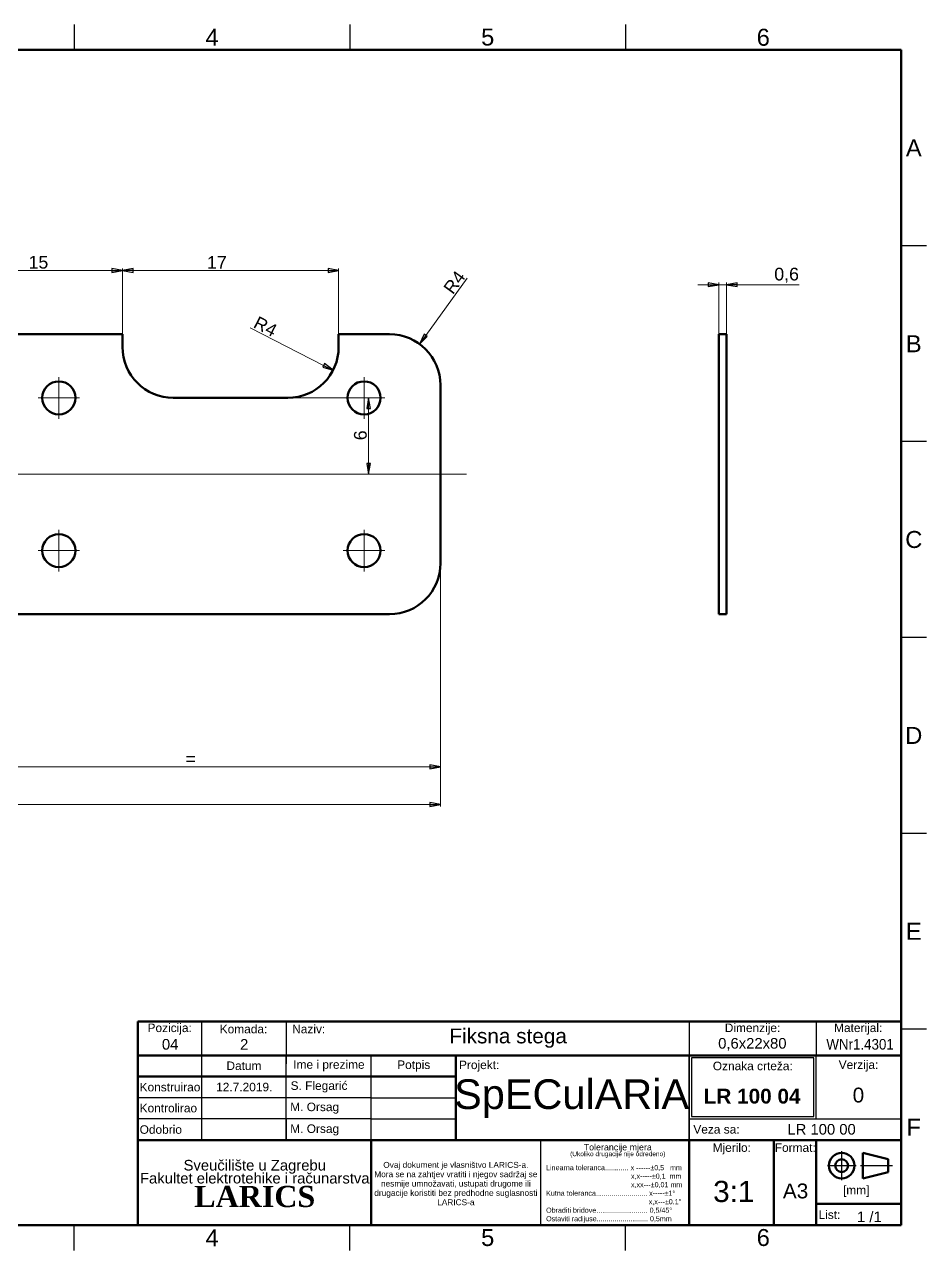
# Model space of a CAD drawing. Header units: millimetres. Extents: x 0 to 139, y 1 to 98.
# Drawn here: x 67.7 to 138.7, y 1.3 to 97.7 of the extents above; entities that cross this region are included whole.
import ezdxf
from ezdxf.enums import TextEntityAlignment as Align

# ---------------------------------------------------------------- set-up
doc = ezdxf.new("R2010")
doc.units = ezdxf.units.MM
doc.header["$LTSCALE"] = 0.333333
doc.linetypes.add('CHAIN', pattern=[0.3543, 0.2362, -0.0295, 0.0591, -0.0295])
for name, color, linetype, lineweight in [('Center Mark(INTECO)', 7, 'CHAIN', 18), ('Centerline(INTECO)', 7, 'CHAIN', 18), ('Dimensions(INTECO)', 7, 'Continuous', 25), ('Sketch Geometry(INTECO)', 7, 'Continuous', 50), ('Symbols(INTECO)', 7, 'Continuous', 18)]:
    doc.layers.add(name, color=color, linetype=linetype, lineweight=lineweight)
doc.layers.add('Visible Edges(INTECO)', color=7, linetype='Continuous', lineweight=50, true_color=0x262659)
doc.styles.add('Current-ISO-INTECO', font='arial.ttf')
doc.styles.add('Current-ISO-INTECODimensionsText', font='arial.ttf')
doc.styles.add('Text Style101', font='arial.ttf')
doc.styles.add('Text Style102', font='arialbd.ttf')
doc.styles.add('Text Style108', font='arial.ttf', dxfattribs={"width": 0.9})
doc.styles.add('Text Style40', font='arial.ttf')
doc.styles.add('Text Style77', font='arial.ttf')
doc.styles.add('Text Style81', font='arial.ttf')
doc.dimstyles.new('ISO - INTECO', dxfattribs={"dimscale": 0.333333, "dimtxt": 3, "dimasz": 2.5, "dimexe": 0.5, "dimexo": 0, "dimgap": 0.4, "dimtad": 1, "dimrnd": 1e-08, "dimzin": 0, "dimtxsty": 'Current-ISO-INTECODimensionsText', "dimblk": 'Filled-3', "dimcen": 0.09, "dimdle": 7, "dimclrd": 7, "dimclre": 7, "dimclrt": 7, "dimadec": 1, "dimazin": 0, "dimtfac": 0.666667, "dimtmove": 0, "dimatfit": 3, "dimfxl": 1, "dimtolj": 1, "dimlwd": 15, "dimlwe": 15, "dimarcsym": 0})

# ---------------------------------------------------------------- blocks, each defined once
blk = doc.blocks.new('Borders INTECO Okvir')
at = {"layer": 'Sketch Geometry(INTECO)', "lineweight": 25}
for p, q in [((215, 293), (215, 287)), ((280, 293), (280, 287)), ((345, 293), (345, 287)), ((416, 240.83), (410, 240.83)), ((416, 194.67), (410, 194.67)), ((416, 148.5), (410, 148.5)), ((416, 102.33), (410, 102.33)), ((416, 56.17), (410, 56.17)), ((215, 4), (215, 10)), ((280, 4), (280, 10)), ((345, 4), (345, 10))]:
    blk.add_line(p, q, dxfattribs=at)
at = {"layer": 'Sketch Geometry(INTECO)'}
for p, q in [((410, 287), (20, 287)), ((410, 10), (410, 287)), ((20, 10), (410, 10))]:
    blk.add_line(p, q, dxfattribs=at)
at = {"layer": 'Symbols(INTECO)', "color": 7, "char_height": 4, "style": 'Current-ISO-INTECO'}
for s, insert, attachment_point in [('\\fArial|b0|i0;\\H4.0000;4', (247.5, 292), 2), ('\\fArial|b0|i0;\\H4.0000;5', (312.5, 292.05), 2), ('\\fArial|b0|i0;\\H4.0000;6', (377.5, 292), 2), ('\\fArial|b0|i0;\\H4.0000;A', (413, 263.92), 5), ('\\fArial|b0|i0;\\H4.0000;B', (413, 217.75), 5), ('\\fArial|b0|i0;\\H4.0000;C', (413, 171.58), 5), ('\\fArial|b0|i0;\\H4.0000;D', (413, 125.42), 5), ('\\fArial|b0|i0;\\H4.0000;E', (413, 79.25), 5), ('\\fArial|b0|i0;\\H4.0000;F', (413, 33.08), 5), ('\\fArial|b0|i0;\\H4.0000;4', (247.5, 5), 8), ('\\fArial|b0|i0;\\H4.0000;5', (312.5, 5), 8), ('\\fArial|b0|i0;\\H4.0000;6', (377.5, 5), 8)]:
    blk.add_mtext(s, dxfattribs=dict(at, insert=insert, attachment_point=attachment_point))
blk = doc.blocks.new('Filled-3')
at = {"color": 0}
for p, q in [((0, 0), (-1, 0.18)), ((-1, 0.18), (-1, -0.18)), ((-1, 0), (0, 0)), ((-1, -0.18), (0, 0))]:
    blk.add_line(p, q, dxfattribs=at)
at = {"color": 0, "flags": 128}
blk.add_lwpolyline([(-1, -0.18), (0, 0), (-1, 0.18), (-1, -0.18)], dxfattribs=at)
at = {"color": 0}
blk.add_solid([(-1, -0.18), (0, 0), (-1, 0.18), (-1, -0.18)], dxfattribs=at)
blk = doc.blocks.new('*D30')
at = {"layer": 'Defpoints', "color": 0, "linetype": 'Continuous', "transparency": 16777216}
for p in [(88.449, 68.329), (94.808, 68.329), (84.511, 62.329)]:
    blk.add_point(p, dxfattribs=at)
at = {"layer": 'Dimensions(INTECO)', "color": 7, "linetype": 'Continuous', "lineweight": 15, "transparency": 16777216}
for p, q in [((88.449, 68.329), (94.974, 68.329)), ((94.808, 63.162), (94.808, 67.495))]:
    blk.add_line(p, q, dxfattribs=at)
at = {"layer": 'Dimensions(INTECO)', "color": 7, "linetype": 'Continuous', "lineweight": 15, "transparency": 16777216, "xscale": 0.8333333333333333, "yscale": 0.8333333333333333, "zscale": 0.8333333333333333}
for p, rotation in [((94.808, 68.329), 90), ((94.808, 62.329), 270)]:
    blk.add_blockref('Filled-3', p, dxfattribs=dict(at, rotation=rotation))
at = {"layer": 'Dimensions(INTECO)', "color": 7, "linetype": 'Continuous', "lineweight": 18, "transparency": 16777216, "insert": (93.653, 64.999), "char_height": 1, "attachment_point": 1, "rotation": 90, "style": 'Current-ISO-INTECODimensionsText'}
blk.add_mtext('\\A1;6', dxfattribs=at)
blk = doc.blocks.new('*D31')
at = {"layer": 'Defpoints', "color": 0, "linetype": 'Continuous', "transparency": 16777216}
for p in [(75.449, 78.335), (75.449, 73.329), (60.699, 72.716)]:
    blk.add_point(p, dxfattribs=at)
at = {"layer": 'Dimensions(INTECO)', "color": 7, "linetype": 'Continuous', "lineweight": 15, "transparency": 16777216}
for p, q in [((60.699, 72.716), (60.699, 78.502)), ((61.532, 78.335), (74.615, 78.335)), ((75.449, 73.329), (75.449, 78.502))]:
    blk.add_line(p, q, dxfattribs=at)
at = {"layer": 'Dimensions(INTECO)', "color": 7, "linetype": 'Continuous', "lineweight": 15, "transparency": 16777216, "xscale": 0.8333333333333333, "yscale": 0.8333333333333333, "zscale": 0.8333333333333333, "rotation": 180}
blk.add_blockref('Filled-3', (60.699, 78.335), dxfattribs=at)
at = {"layer": 'Dimensions(INTECO)', "color": 7, "linetype": 'Continuous', "lineweight": 15, "transparency": 16777216, "xscale": 0.8333333333333333, "yscale": 0.8333333333333333, "zscale": 0.8333333333333333}
blk.add_blockref('Filled-3', (75.449, 78.335), dxfattribs=at)
at = {"layer": 'Dimensions(INTECO)', "color": 7, "linetype": 'Continuous', "lineweight": 18, "transparency": 16777216, "insert": (68.066, 79.49), "char_height": 1, "attachment_point": 1, "style": 'Current-ISO-INTECODimensionsText'}
blk.add_mtext('\\A1;15', dxfattribs=at)
blk = doc.blocks.new('*D32')
at = {"layer": 'Defpoints', "color": 0, "linetype": 'Continuous', "transparency": 16777216}
for p in [(92.449, 78.335), (75.449, 73.329), (92.449, 73.329)]:
    blk.add_point(p, dxfattribs=at)
at = {"layer": 'Dimensions(INTECO)', "color": 7, "linetype": 'Continuous', "lineweight": 15, "transparency": 16777216}
for p, q in [((75.449, 73.329), (75.449, 78.502)), ((76.282, 78.335), (91.615, 78.335)), ((92.449, 73.329), (92.449, 78.502))]:
    blk.add_line(p, q, dxfattribs=at)
at = {"layer": 'Dimensions(INTECO)', "color": 7, "linetype": 'Continuous', "lineweight": 15, "transparency": 16777216, "xscale": 0.8333333333333333, "yscale": 0.8333333333333333, "zscale": 0.8333333333333333, "rotation": 180}
blk.add_blockref('Filled-3', (75.449, 78.335), dxfattribs=at)
at = {"layer": 'Dimensions(INTECO)', "color": 7, "linetype": 'Continuous', "lineweight": 15, "transparency": 16777216, "xscale": 0.8333333333333333, "yscale": 0.8333333333333333, "zscale": 0.8333333333333333}
blk.add_blockref('Filled-3', (92.449, 78.335), dxfattribs=at)
at = {"layer": 'Dimensions(INTECO)', "color": 7, "linetype": 'Continuous', "lineweight": 18, "transparency": 16777216, "insert": (82.098, 79.473), "char_height": 1, "attachment_point": 1, "style": 'Current-ISO-INTECODimensionsText'}
blk.add_mtext('\\A1;17', dxfattribs=at)
blk = doc.blocks.new('*D33')
at = {"layer": 'Defpoints', "color": 0, "linetype": 'Continuous', "transparency": 16777216}
for p in [(88.449, 72.329), (92.009, 70.505)]:
    blk.add_point(p, dxfattribs=at)
at = {"layer": 'Dimensions(INTECO)', "color": 7, "linetype": 'Continuous', "lineweight": 15, "transparency": 16777216}
blk.add_line((85.49, 73.845), (91.267, 70.885), dxfattribs=at)
at = {"layer": 'Dimensions(INTECO)', "color": 7, "linetype": 'Continuous', "lineweight": 15, "transparency": 16777216, "xscale": 0.8333333333333333, "yscale": 0.8333333333333333, "zscale": 0.8333333333333333, "rotation": 332.8697296483557}
blk.add_blockref('Filled-3', (92.009, 70.505), dxfattribs=at)
at = {"layer": 'Dimensions(INTECO)', "color": 7, "linetype": 'Continuous', "lineweight": 18, "transparency": 16777216, "insert": (86.126, 74.792), "char_height": 1, "attachment_point": 1, "rotation": 332.86973, "style": 'Current-ISO-INTECODimensionsText'}
blk.add_mtext('\\A1;R4', dxfattribs=at)
blk = doc.blocks.new('*D35')
at = {"layer": 'Defpoints', "color": 0, "linetype": 'Continuous', "transparency": 16777216}
for p in [(100.449, 55.329), (60.699, 50.999), (100.449, 39.332)]:
    blk.add_point(p, dxfattribs=at)
at = {"layer": 'Dimensions(INTECO)', "color": 7, "linetype": 'Continuous', "lineweight": 15, "transparency": 16777216}
for p, q in [((100.449, 55.329), (100.449, 39.165)), ((60.699, 50.999), (60.699, 39.165)), ((61.532, 39.332), (99.615, 39.332))]:
    blk.add_line(p, q, dxfattribs=at)
at = {"layer": 'Dimensions(INTECO)', "color": 7, "linetype": 'Continuous', "lineweight": 15, "transparency": 16777216, "xscale": 0.8333333333333333, "yscale": 0.8333333333333333, "zscale": 0.8333333333333333, "rotation": 180}
blk.add_blockref('Filled-3', (60.699, 39.332), dxfattribs=at)
at = {"layer": 'Dimensions(INTECO)', "color": 7, "linetype": 'Continuous', "lineweight": 15, "transparency": 16777216, "xscale": 0.8333333333333333, "yscale": 0.8333333333333333, "zscale": 0.8333333333333333}
blk.add_blockref('Filled-3', (100.449, 39.332), dxfattribs=at)
at = {"layer": 'Dimensions(INTECO)', "color": 7, "linetype": 'Continuous', "lineweight": 18, "transparency": 16777216, "insert": (80.011, 40.465), "char_height": 1, "attachment_point": 1, "style": 'Current-ISO-INTECODimensionsText'}
blk.add_mtext('\\A1; \\fArial|b0|i0;\\H1.0000;=', dxfattribs=at)
blk = doc.blocks.new('*D36')
at = {"layer": 'Defpoints', "color": 0, "linetype": 'Continuous', "transparency": 16777216}
for p in [(20.949, 55.329), (100.449, 55.329), (100.449, 36.382)]:
    blk.add_point(p, dxfattribs=at)
at = {"layer": 'Dimensions(INTECO)', "color": 7, "linetype": 'Continuous', "lineweight": 15, "transparency": 16777216}
for p, q in [((20.949, 55.329), (20.949, 36.215)), ((100.449, 55.329), (100.449, 36.215)), ((21.782, 36.382), (99.615, 36.382))]:
    blk.add_line(p, q, dxfattribs=at)
at = {"layer": 'Dimensions(INTECO)', "color": 7, "linetype": 'Continuous', "lineweight": 15, "transparency": 16777216, "xscale": 0.8333333333333333, "yscale": 0.8333333333333333, "zscale": 0.8333333333333333, "rotation": 180}
blk.add_blockref('Filled-3', (20.949, 36.382), dxfattribs=at)
at = {"layer": 'Dimensions(INTECO)', "color": 7, "linetype": 'Continuous', "lineweight": 15, "transparency": 16777216, "xscale": 0.8333333333333333, "yscale": 0.8333333333333333, "zscale": 0.8333333333333333}
blk.add_blockref('Filled-3', (100.449, 36.382), dxfattribs=at)
at = {"layer": 'Dimensions(INTECO)', "color": 7, "linetype": 'Continuous', "lineweight": 18, "transparency": 16777216, "insert": (60.566, 37.536), "char_height": 1, "attachment_point": 1, "style": 'Current-ISO-INTECODimensionsText'}
blk.add_mtext('\\A1;80', dxfattribs=at)
blk = doc.blocks.new('*D37')
at = {"layer": 'Defpoints', "color": 0, "linetype": 'Continuous', "transparency": 16777216}
for p in [(98.804, 72.562), (96.449, 69.329)]:
    blk.add_point(p, dxfattribs=at)
at = {"layer": 'Dimensions(INTECO)', "color": 7, "linetype": 'Continuous', "lineweight": 15, "transparency": 16777216}
blk.add_line((102.563, 77.723), (99.294, 73.236), dxfattribs=at)
at = {"layer": 'Dimensions(INTECO)', "color": 7, "linetype": 'Continuous', "lineweight": 15, "transparency": 16777216, "xscale": 0.8333333333333333, "yscale": 0.8333333333333333, "zscale": 0.8333333333333333, "rotation": 233.9290587716135}
blk.add_blockref('Filled-3', (98.804, 72.562), dxfattribs=at)
at = {"layer": 'Dimensions(INTECO)', "color": 7, "linetype": 'Continuous', "lineweight": 18, "transparency": 16777216, "insert": (100.621, 76.982), "char_height": 1, "attachment_point": 1, "rotation": 53.92906, "style": 'Current-ISO-INTECODimensionsText'}
blk.add_mtext('\\A1;R4', dxfattribs=at)
blk = doc.blocks.new('*D41')
at = {"layer": 'Defpoints', "color": 0, "linetype": 'Continuous', "transparency": 16777216}
for p in [(122.343, 77.222), (122.343, 69.329), (122.943, 69.329)]:
    blk.add_point(p, dxfattribs=at)
at = {"layer": 'Dimensions(INTECO)', "color": 7, "linetype": 'Continuous', "lineweight": 15, "transparency": 16777216}
for p, q in [((121.509, 77.222), (120.676, 77.222)), ((122.343, 69.329), (122.343, 77.388)), ((122.343, 77.222), (122.943, 77.222)), ((122.943, 69.329), (122.943, 77.388)), ((123.776, 77.222), (128.65, 77.222))]:
    blk.add_line(p, q, dxfattribs=at)
at = {"layer": 'Dimensions(INTECO)', "color": 7, "linetype": 'Continuous', "lineweight": 15, "transparency": 16777216, "xscale": 0.8333333333333333, "yscale": 0.8333333333333333, "zscale": 0.8333333333333333}
blk.add_blockref('Filled-3', (122.343, 77.222), dxfattribs=at)
at = {"layer": 'Dimensions(INTECO)', "color": 7, "linetype": 'Continuous', "lineweight": 15, "transparency": 16777216, "xscale": 0.8333333333333333, "yscale": 0.8333333333333333, "zscale": 0.8333333333333333, "rotation": 180}
blk.add_blockref('Filled-3', (122.943, 77.222), dxfattribs=at)
at = {"layer": 'Dimensions(INTECO)', "color": 7, "linetype": 'Continuous', "lineweight": 18, "transparency": 16777216, "insert": (126.697, 78.557), "char_height": 1, "attachment_point": 1, "style": 'Current-ISO-INTECODimensionsText'}
blk.add_mtext('\\A1;0,6', dxfattribs=at)
blk = doc.blocks.new('Title Blocks LARICS Radionicka')
at = {"layer": 'Sketch Geometry(INTECO)'}
for p, q in [((9.74, 57.81), (9.74, 67.81)), ((9.74, 67.81), (24.74, 67.81)), ((24.74, 67.81), (44.74, 67.81)), ((44.74, 67.81), (139.74, 67.81)), ((139.74, 67.81), (169.74, 67.81)), ((169.74, 67.81), (189.74, 67.81)), ((189.74, 67.81), (189.74, 59.81)), ((9.74, 59.81), (9.74, 54.81)), ((24.74, 59.81), (9.74, 59.81)), ((44.74, 59.81), (24.74, 59.81)), ((64.74, 59.81), (44.74, 59.81)), ((64.74, 59.81), (84.74, 59.81)), ((84.74, 39.81), (84.74, 59.81)), ((84.74, 59.81), (139.74, 59.81)), ((139.74, 59.81), (189.74, 59.81)), ((189.74, 59.81), (189.74, 39.81)), ((9.74, 54.81), (9.74, 49.81)), ((24.74, 54.81), (9.74, 54.81)), ((44.74, 54.81), (24.74, 54.81)), ((64.74, 54.81), (44.74, 54.81)), ((64.74, 54.81), (84.74, 54.81)), ((9.74, 49.81), (9.74, 44.81)), ((9.74, 44.81), (9.74, 39.81)), ((84.74, 44.81), (84.74, 39.81)), ((64.74, 39.81), (9.74, 39.81)), ((9.74, 39.81), (9.74, 19.81)), ((64.74, 19.81), (64.74, 39.81)), ((139.74, 39.81), (64.74, 39.81)), ((64.74, 39.81), (64.74, 19.81)), ((139.74, 39.81), (84.74, 39.81)), ((139.74, 19.81), (139.74, 39.81)), ((159.74, 39.81), (139.74, 39.81)), ((139.74, 39.81), (139.74, 19.81)), ((189.74, 39.81), (139.74, 39.81)), ((159.74, 19.81), (159.74, 39.81)), ((169.74, 39.81), (159.74, 39.81)), ((159.74, 39.81), (159.74, 19.81)), ((169.74, 19.81), (169.74, 39.81)), ((189.74, 39.81), (169.74, 39.81)), ((169.74, 39.81), (169.74, 19.81)), ((189.74, 19.81), (189.74, 39.81)), ((180.74, 36.81), (180.74, 30.81)), ((180.74, 36.81), (186.74, 35.31)), ((186.74, 35.31), (186.74, 32.31)), ((180.74, 30.81), (186.74, 32.31)), ((169.74, 24.81), (189.74, 24.81)), ((9.74, 19.81), (64.74, 19.81)), ((64.74, 19.81), (139.74, 19.81)), ((139.74, 19.81), (159.74, 19.81)), ((159.74, 19.81), (169.74, 19.81)), ((169.74, 19.81), (189.74, 19.81))]:
    blk.add_line(p, q, dxfattribs=at)
at = {"layer": 'Sketch Geometry(INTECO)', "lineweight": 25}
for p, q in [((24.74, 67.81), (24.74, 57.8)), ((44.74, 67.81), (44.74, 57.8)), ((139.74, 67.81), (139.74, 59.81)), ((169.74, 67.81), (169.74, 59.81)), ((24.74, 59.81), (24.74, 54.81)), ((44.74, 54.81), (44.74, 59.81)), ((64.74, 54.81), (64.74, 59.81)), ((139.74, 59.81), (139.74, 39.81)), ((139.74, 39.81), (139.74, 59.81)), ((169.14, 59.21), (140.34, 59.21)), ((140.34, 59.21), (140.34, 45.41)), ((169.14, 45.41), (169.14, 59.21)), ((169.74, 44.81), (169.74, 59.81)), ((24.74, 54.81), (24.74, 49.81)), ((44.74, 49.81), (44.74, 54.81)), ((64.74, 49.81), (64.74, 54.81)), ((24.74, 49.81), (9.74, 49.81)), ((24.74, 49.81), (24.74, 44.81)), ((44.74, 49.81), (24.74, 49.81)), ((44.74, 44.81), (44.74, 49.81)), ((64.74, 49.81), (44.74, 49.81)), ((64.74, 44.81), (64.74, 49.81)), ((64.74, 49.81), (84.74, 49.81)), ((24.74, 44.81), (9.74, 44.81)), ((44.74, 44.81), (24.74, 44.81)), ((24.74, 44.81), (24.74, 39.81)), ((44.74, 39.81), (44.74, 44.81)), ((64.74, 44.81), (44.74, 44.81)), ((44.74, 44.81), (44.74, 39.81)), ((64.74, 39.81), (64.74, 44.81)), ((64.74, 44.81), (84.74, 44.81)), ((139.74, 44.81), (189.74, 44.81)), ((140.34, 45.41), (169.14, 45.41)), ((104.74, 19.81), (104.74, 39.81))]:
    blk.add_line(p, q, dxfattribs=at)
at = {"layer": 'Sketch Geometry(INTECO)', "linetype": 'Continuous', "lineweight": 25}
for p, q in [((175.74, 30.4), (175.74, 37.25)), ((172.36, 33.81), (179.15, 33.81)), ((180.18, 33.81), (187.72, 33.81))]:
    blk.add_line(p, q, dxfattribs=at)
at = {"layer": 'Sketch Geometry(INTECO)'}
for radius in [3, 1.5]:
    blk.add_circle((175.74, 33.81), radius, dxfattribs=at)
at = {"layer": 'Symbols(INTECO)', "color": 7, "style": 'Current-ISO-INTECO'}
for s, insert, char_height, width, attachment_point in [('Pozicija:', (17.24, 66), 2.007, 15.1495, 5), ('Komada:', (34.65, 66), 2.007, 19.3631, 5), ('Dimenzije:', (154.71, 66), 2.007, 28.4296, 5), ('Materijal:', (179.63, 66), 2.007, 18.4679, 5), ('Datum', (34.75, 57.35), 2.007, 20.0481, 5), ('Ime i prezime', (54.8, 57.35), 2.0066, 20.0481, 5), ('Potpis', (74.8, 57.3), 2.007, 20.1445, 5), ('Projekt:', (85.48, 57.27), 2.007, 16.0912, 4), ('Oznaka crteža:', (154.77, 57.3), 2.0066, 29.9734, 5), ('Verzija:', (179.71, 57.3), 2.007, 19.8632, 5), ('Konstruirao', (10.15, 52.31), 2.0066, 14.8433, 4), ('Kontrolirao', (10.15, 47.37), 2.0066, 14.8433, 4), ('Odobrio', (10.15, 42.31), 2.007, 14.8433, 4), ('Veza sa:', (140.75, 42.36), 2.007, 16.7091, 4), ('Mjerilo:', (149.81, 39.07), 2.007, 19.68, 2), ('Format:', (164.79, 39.07), 2.007, 9.8587, 2), ('[mm]', (176.05, 29.06), 2.007, 6.2278, 1), ('List:', (170.28, 22.23), 2.007, 5.4215, 4)]:
    blk.add_mtext(s, dxfattribs=dict(at, insert=insert, char_height=char_height, width=width, attachment_point=attachment_point))
at = {"layer": 'Symbols(INTECO)', "color": 7, "insert": (50.03, 66), "char_height": 2.007, "attachment_point": 5, "style": 'Current-ISO-INTECO'}
blk.add_mtext('Naziv:', dxfattribs=at)
at = {"layer": 'Symbols(INTECO)', "color": 7, "style": 'Current-ISO-INTECO'}
for s, insert, char_height, width, attachment_point, line_spacing_factor in [('{\\H0.74753x;Tolerancije mjera\\P\\H0.73333x;(Ukoliko drugacije nije odredeno)\\H1.4403x; }', (122.92, 37.31), 2.0066, 44.5938, 5, 0.706078), ('{\\H1.24589x;Sveučilište u Zagrebu\\PFakultet elektrotehike i računarstva\\H1.40478x; \\H0.71186x;\\P\\fGeorgia|b1|i0|c0|p18;\\H2x;LARICS\\H1.21393x; }', (37.3, 29.57), 2.0066, 69.724, 5, 0.733889), ('\\fArial|b0|i0;\\H1.4000;Ovaj dokument je vlasništvo LARICS-a.\\PMora se na zahtjev vratiti i njegov sadržaj se nesmije umnožavati, ustupati drugome ili drugacije koristiti bez predhodne suglasnosti LARICS-a', (84.73, 29.58), 1.4, 40.0328, 5, 0.944221), ('\\fArial|b0|i0;\\H1.2000;Linearna toleranca............ x ------\\fAIGDT|b0|i0;\\H1.2000;`\\fArial|b0|i0;\\H1.2000;0,5   mm\\P                                           x,x-----\\fAIGDT|b0|i0;\\H1.2000;`\\fArial|b0|i0;\\H1.2000;0,1  mm\\P                                           x,xx---\\fAIGDT|b0|i0;\\H1.2000;`\\fArial|b0|i0;\\H1.2000;0,01 mm\\PKutna toleranca.......................... x-----\\fAIGDT|b0|i0;\\H1.2000;`\\fArial|b0|i0;\\H1.2000;1\\fAIGDT|b0|i0;\\H1.2000;~\\P\\fArial|b0|i0;\\H1.2000;                                                    x,x---\\fAIGDT|b0|i0;\\H1.2000;`\\fArial|b0|i0;\\H1.2000;0.1\\fAIGDT|b0|i0;\\H1.2000;~\\P\\fArial|b0|i0;\\H1.2000;Obraditi bridove.......................... 0,5/45\\fAIGDT|b0|i0;\\H1.2000;~\\P\\fArial|b0|i0;\\H1.2000;Ostaviti radijuse.......................... 0,5mm', (106.02, 27.14), 1.2, 32.6482, 4, 1.0033), ('\\fArial|b0|i0;\\H2.5000;1 /1 ', (182.27, 21.73), 2.5, 16.21, 5, 0.708166)]:
    blk.add_mtext(s, dxfattribs=dict(at, insert=insert, char_height=char_height, width=width, attachment_point=attachment_point, line_spacing_factor=line_spacing_factor))
at = {"layer": 'Symbols(INTECO)', "color": 7}
for tag, p, height, style in [('Pozicija_001', (15.4, 61.17), 2.5, 'Text Style77'), ('Komada_001', (33.84, 61.15), 2.5, 'Text Style77'), ('TITLE_001', (83.2, 62.64), 3.5, 'Text Style40'), ('Gabariti_001', (146.61, 61.4), 2.5, 'Text Style77'), ('CREATION_DATE_001', (28.19, 51.34), 2.01, 'Current-ISO-INTECO'), ('AUTHOR_001', (45.75, 51.67), 2.01, 'Current-ISO-INTECO'), ('PROJECT_001', (84.32, 47.16), 7, 'Text Style101'), ('REVISION_NUMBER_001', (178.33, 48.7), 3.5, 'Text Style40'), ('PART_NUMBER_001', (143.2, 48.44), 3.5, 'Text Style102'), ('CHECKED_BY_001', (45.66, 46.66), 2.01, 'Current-ISO-INTECO'), ('ENG_APPROVED_BY_001', (45.66, 41.52), 2.01, 'Current-ISO-INTECO'), ('Veza_sa_001', (162.94, 41.13), 2.5, 'Text Style77'), ('<Mjerilo>_001', (145.43, 25.23), 5, 'Text Style81'), ('Sheet_Size_001', (161.87, 26.1), 3.5, 'Text Style40')]:
    blk.add_attdef(tag, p, '', height=height, dxfattribs=dict(at, style=style))
at = {"layer": 'Symbols(INTECO)', "color": 7, "style": 'Text Style108', "width": 0.9}
blk.add_attdef('MATERIAL_001', (172.13, 61.17), '', height=2.5, dxfattribs=at)
at = {"layer": 'Symbols(INTECO)', "color": 7, "style": 'Current-ISO-INTECO'}
for tag, p in [('CHECKED_DATE', (34.71, 47.3)), ('ENG_APPROVAL_DATE', (34.77, 42.34))]:
    blk.add_attdef(tag, text='', height=2.01, dxfattribs=at).set_placement(p, align=Align.MIDDLE_CENTER)

msp = doc.modelspace()

# ---------------------------------------------------------------- linework, layer by layer
at = {"layer": 'Center Mark(INTECO)', "linetype": 'Continuous'}
for p, q in [((70.449, 69.962), (70.449, 66.695)), ((94.449, 69.962), (94.449, 66.695)), ((72.082, 68.329), (68.815, 68.329)), ((96.082, 68.329), (92.815, 68.329)), ((70.449, 57.962), (70.449, 54.695)), ((94.449, 57.962), (94.449, 54.695)), ((72.082, 56.329), (68.815, 56.329)), ((96.082, 56.329), (92.815, 56.329))]:
    msp.add_line(p, q, dxfattribs=at)
at = {"layer": 'Centerline(INTECO)', "linetype": 'Continuous'}
msp.add_line((102.492, 62.329), (25.089, 62.329), dxfattribs=at)
at = {"layer": 'Visible Edges(INTECO)'}
for p, q in [((75.449, 73.329), (63.449, 73.329)), ((75.449, 72.329), (75.449, 73.329)), ((96.449, 73.329), (92.449, 73.329)), ((92.449, 73.329), (92.449, 72.329)), ((122.343, 69.329), (122.343, 73.329)), ((122.943, 73.329), (122.343, 73.329)), ((122.943, 73.329), (122.943, 69.329)), ((100.449, 55.329), (100.449, 69.329)), ((122.343, 55.329), (122.343, 69.329)), ((122.943, 55.329), (122.943, 69.329)), ((88.449, 68.329), (79.449, 68.329)), ((122.343, 51.329), (122.343, 55.329)), ((122.943, 55.329), (122.943, 51.329)), ((63.449, 51.329), (96.449, 51.329)), ((122.343, 51.329), (122.943, 51.329))]:
    msp.add_line(p, q, dxfattribs=at)
for centre in [(70.449, 68.329), (94.449, 68.329), (70.449, 56.329), (94.449, 56.329)]:
    msp.add_circle(centre, 1.3, dxfattribs=at)
for centre, start, end in [((96.449, 69.329), 0, 90), ((79.449, 72.329), 180, 270), ((88.449, 72.329), 270, 0), ((96.449, 55.329), 270, 0)]:
    msp.add_arc(centre, 4, start, end, dxfattribs=at)

# ---------------------------------------------------------------- block references
at = {"xscale": 0.3333333333333333, "yscale": 0.3333333333333333, "zscale": 0.3333333333333333}
msp.add_blockref('Borders INTECO Okvir', (0, 0), dxfattribs=at)
msp.add_blockref('Title Blocks LARICS Radionicka', (73.419, -3.271), dxfattribs=at).add_auto_attribs({'Sheet_Size_001': 'A3', '<Mjerilo>_001': '3:1', 'CREATION_DATE_001': '12.7.2019.', 'AUTHOR_001': 'S. Flegarić', 'CHECKED_BY_001': 'M. Orsag', 'ENG_APPROVED_BY_001': 'M. Orsag', 'PROJECT_001': 'SpECulARiA', 'PART_NUMBER_001': 'LR 100 04', 'REVISION_NUMBER_001': '0', 'Veza_sa_001': 'LR 100 00', 'TITLE_001': 'Fiksna stega', 'MATERIAL_001': 'WNr1.4301', 'Pozicija_001': '04', 'Komada_001': '2', 'Gabariti_001': '0,6x22x80'})

# ---------------------------------------------------------------- dimensions: what is measured, and where the dimension line sits
at = {"layer": 'Dimensions(INTECO)', "color": 7, "linetype": 'Continuous', "lineweight": 18}
for base, p1, p2, override, picture, middle in [((75.449, 78.335), (60.699, 72.716), (75.449, 73.329), {"dimgap": 0.4, "dimdec": 0, "dimtol": 0, "dimlim": 0, "dimtp": 0, "dimtm": 0, "dimtdec": 0, "dimtofl": 0, "dimatfit": 1}, '*D31', (68.739, 78.335)), ((122.343, 77.222), (122.943, 69.329), (122.343, 69.329), {"dimgap": 0.4, "dimdec": 1, "dimtol": 0, "dimlim": 0, "dimtp": 0, "dimtm": 0, "dimtdec": 1, "dimtofl": 1, "dimatfit": 1}, '*D41', (127.607, 77.222)), ((100.44865221, 36.381661545), (20.94865221, 55.328802413), (100.44865221, 55.328802413), {"dimgap": 0.4, "dimdec": 0, "dimtol": 0, "dimlim": 0, "dimtp": 0, "dimtm": 0, "dimtdec": 0, "dimtofl": 0, "dimatfit": 1}, '*D36', (61.280860813, 36.381661545))]:
    dim = msp.add_linear_dim(base=base, p1=p1, p2=p2, dimstyle='ISO - INTECO', override=override, dxfattribs=at)
    dim.commit()
    dim.dimension.update_dxf_attribs({"geometry": picture, "text_midpoint": middle, "dimtype": 160})
for base, p1, p2, angle, override, picture, middle in [((92.449, 78.335), (75.449, 73.329), (92.449, 73.329), 180, {"dimgap": 0.4, "dimdec": 0, "dimtol": 0, "dimlim": 0, "dimtp": 0, "dimtm": 0, "dimtdec": 0, "dimtofl": 0, "dimatfit": 1}, '*D32', (82.767, 78.335)), ((94.808, 68.329), (84.511, 62.329), (88.449, 68.329), 90, {"dimgap": 0.4, "dimdec": 0, "dimse1": 1, "dimtol": 0, "dimlim": 0, "dimtp": 0, "dimtm": 0, "dimtdec": 0, "dimtofl": 0, "dimatfit": 1}, '*D30', (94.808, 65.329))]:
    dim = msp.add_linear_dim(base=base, p1=p1, p2=p2, angle=angle, dimstyle='ISO - INTECO', override=override, dxfattribs=at)
    dim.commit()
    dim.dimension.update_dxf_attribs({"geometry": picture, "text_midpoint": middle, "dimtype": 160})
for center, mpoint, picture, middle in [((96.449, 69.329), (98.804, 72.562), '*D37', (102.011, 76.965)), ((88.449, 72.329), (92.009, 70.505), '*D33', (86.325, 73.417))]:
    dim = msp.add_radius_dim(center=center, mpoint=mpoint, dimstyle='ISO - INTECO', override={"dimgap": 0.4, "dimdec": 0, "dimlfac": 1, "dimcen": 0, "dimtol": 0, "dimlim": 0, "dimtp": 0, "dimtm": 0, "dimtdec": 0, "dimtofl": 0}, dxfattribs=at)
    dim.commit()
    dim.dimension.update_dxf_attribs({"geometry": picture, "text_midpoint": middle, "dimtype": 164})
dim = msp.add_linear_dim(base=(100.449, 39.332), p1=(60.699, 50.999), p2=(100.449, 55.329), text=' \\fArial|b0|i0;\\H1.0000;=', dimstyle='ISO - INTECO', override={"dimgap": 0.4, "dimdec": 2, "dimtol": 0, "dimlim": 0, "dimtp": 0, "dimtm": 0, "dimtdec": 2, "dimtofl": 0, "dimatfit": 1}, dxfattribs=at)
dim.commit()
dim.dimension.update_dxf_attribs({"geometry": '*D35', "text_midpoint": (80.574, 39.332), "dimtype": 160})

doc.saveas('drawing.dxf')
